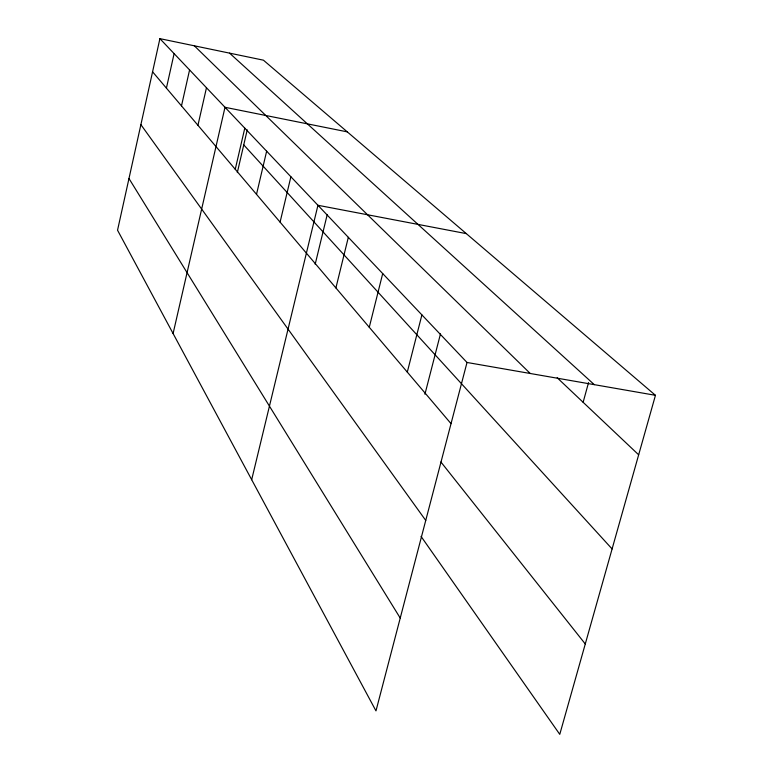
<?xml version="1.0" encoding="UTF-8"?>
<svg xmlns="http://www.w3.org/2000/svg" width="773" height="773" viewBox="0 0 773 773"><rect width="100%" height="100%" fill="white"/><g stroke="black" fill="none" stroke-linecap="round" stroke-linejoin="round"><path stroke-width="1.16" d="M159.905 38.65L117.544 230.219L375.978 710.899L467.018 362.469L159.905 38.65L263.429 60.178L655.456 395.312L559.768 734.35L421.043 536.385M166.417 88.122L174.109 53.627M181.491 105.891L189.578 69.937M197.946 125.294L206.468 87.755M173.094 333.54L225.001 107.292L347.299 131.874M235.253 169.277L244.79 128.163M237.321 172.582L247.244 129.854M256.51 194.342L266.646 151.199M280.087 222.131L290.89 176.756M251.679 479.714L317.945 205.289L466.312 233.62M315.181 264.25L327.25 214.479M335.907 287.933L348.323 237.33M369.272 327.279L382.703 273.565M407.294 372.103L421.894 314.901M424.928 394.22L440.484 333.868M583.132 402.289L588.553 382.558M467.018 362.469L655.456 395.312M229.562 53.134L594.302 384.654M557.178 377.755L638.662 454.804M194.361 45.82L530.239 373.485M243.746 144.889L612.1 548.946M152.571 71.802L451.026 423.652M440.91 461.993L585.277 643.967M140.889 124.656L425.739 520.432M128.975 178.515L400.23 618.071"/></g></svg>
